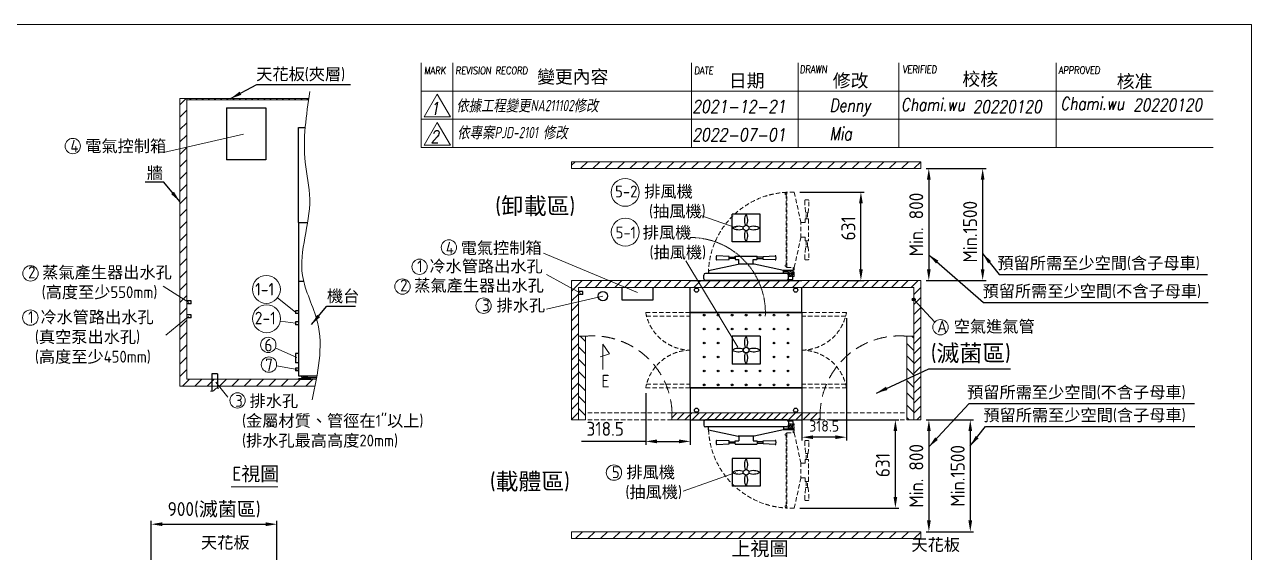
# Model space of a CAD drawing. Header units: millimetres. Extents: x -179594 to 13185, y 0 to 9270.
# Drawn here: x 4402 to 13185, y 5489 to 9270 of the extents above; entities that cross this region are included whole.
import ezdxf

# ---------------------------------------------------------------- set-up
doc = ezdxf.new("R2010")
doc.units = ezdxf.units.MM
doc.header["$MEASUREMENT"] = 0
doc.linetypes.add('CENTER2', pattern=[28.575, 19.05, -3.175, 3.175, -3.175])
doc.linetypes.add('HIDDEN', pattern=[9.525, 6.35, -3.175])
doc.layers.get('0').update_dxf_attribs({"lineweight": 25})
for name, color, linetype, lineweight in [('D', 3, 'Continuous', 13), ('F', 7, 'Continuous', 15), ('H', 2, 'HIDDEN', 15), ('S', 4, 'Continuous', 15), ('T', 4, 'Continuous', 15)]:
    doc.layers.add(name, color=color, linetype=linetype, lineweight=lineweight)
doc.styles.get("Standard").update_dxf_attribs({"font": 'KAIU.TTF'})
doc.styles.add('STU25', font='isocp2.shx')
doc.styles.add('Text', font='romans.shx', dxfattribs={"width": 0.8, "oblique": 10})
doc.dimstyles.new('STU25', dxfattribs={"dimscale": 40, "dimtxt": 2.5, "dimasz": 2, "dimexe": 0.6, "dimexo": 1, "dimgap": 1, "dimtad": 1, "dimdsep": 46, "dimtxsty": 'STU25', "dimcen": 2, "dimazin": 2, "dimtfac": 1, "dimtmove": 0, "dimatfit": 3, "dimfxl": 0, "dimtolj": 1, "dimtzin": 0, "dimarcsym": 0})
doc.dimstyles.new('STU25$7', dxfattribs={"dimscale": 40, "dimtxt": 2.5, "dimasz": 2, "dimexe": 1.25, "dimexo": 0.625, "dimgap": 1, "dimtad": 0, "dimdec": 4, "dimdsep": 46, "dimtxsty": 'STU25', "dimcen": 2.5, "dimazin": 2, "dimtfac": 1, "dimtdec": 4, "dimtmove": 0, "dimatfit": 3, "dimfxl": 0, "dimtolj": 1, "dimtzin": 0, "dimarcsym": 0})

# ---------------------------------------------------------------- blocks, each defined once
blk = doc.blocks.new('*D15')
at = {"layer": 'D', "color": 0, "lineweight": -2}
for p, q in [((10857.5, 6437.7), (11196.1, 6437.7)), ((11172.1, 6357.7), (11172.1, 5717.7)), ((10857.5, 5637.7), (11196.1, 5637.7))]:
    blk.add_line(p, q, dxfattribs=at)
at = {"layer": 'D', "color": 0}
for points in [[(11185.4, 6357.7), (11158.8, 6357.7), (11172.1, 6437.7)], [(11158.8, 5717.7), (11185.4, 5717.7), (11172.1, 5637.7)]]:
    blk.add_solid(points, dxfattribs=at)
at = {"layer": 'Defpoints', "color": 0}
for p in [(10817.5, 6437.7), (10817.5, 5637.7), (11172.1, 5637.7)]:
    blk.add_point(p, dxfattribs=at)
at = {"layer": 'D', "color": 0, "insert": (11082.1, 6037.7), "char_height": 100, "attachment_point": 5, "rotation": 90, "style": 'STU25'}
blk.add_mtext('\\A1;{\\Fisocp2.shx;Min.1500}', dxfattribs=at)
blk = doc.blocks.new('*D21')
at = {"layer": 'D', "color": 0, "lineweight": -2}
for p, q in [((10163.3, 6437.7), (10660.2, 6437.7)), ((10636.2, 5887), (10636.2, 6357.7)), ((9952.7, 5807), (10660.2, 5807))]:
    blk.add_line(p, q, dxfattribs=at)
at = {"layer": 'D', "color": 0}
for points in [[(10649.5, 6357.7), (10622.8, 6357.7), (10636.2, 6437.7)], [(10622.8, 5887), (10649.5, 5887), (10636.2, 5807)]]:
    blk.add_solid(points, dxfattribs=at)
at = {"layer": 'Defpoints', "color": 0}
for p in [(10123.3, 6437.7), (10636.2, 6437.7), (9912.7, 5807)]:
    blk.add_point(p, dxfattribs=at)
at = {"layer": 'D', "color": 0, "insert": (10546.2, 6114.3), "char_height": 100, "attachment_point": 5, "rotation": 90, "style": 'STU25'}
blk.add_mtext('\\A1;631', dxfattribs=at)
blk = doc.blocks.new('*D22')
at = {"layer": 'D', "color": 0, "lineweight": -2}
for p, q in [((10857.5, 6437.7), (10900, 6437.7)), ((10876, 6357.7), (10876, 5717.7)), ((10857.5, 5637.7), (10900, 5637.7))]:
    blk.add_line(p, q, dxfattribs=at)
at = {"layer": 'D', "color": 0}
for points in [[(10889.3, 6357.7), (10862.7, 6357.7), (10876, 6437.7)], [(10862.7, 5717.7), (10889.3, 5717.7), (10876, 5637.7)]]:
    blk.add_solid(points, dxfattribs=at)
at = {"layer": 'Defpoints', "color": 0}
for p in [(10817.5, 6437.7), (10817.5, 5637.7), (10876, 5637.7)]:
    blk.add_point(p, dxfattribs=at)
at = {"layer": 'D', "color": 0, "insert": (10786, 6037.7), "char_height": 100, "attachment_point": 5, "rotation": 90, "style": 'STU25'}
blk.add_mtext('\\A1;{\\Fisocp2.shx;Min. 800}', dxfattribs=at)
blk = doc.blocks.new('*D24')
at = {"layer": 'D', "color": 0, "lineweight": -2}
for p, q in [((10857.5, 8237.7), (11284.8, 8237.7)), ((11260.8, 8157.7), (11260.8, 7517.7)), ((10857.5, 7437.7), (11284.8, 7437.7))]:
    blk.add_line(p, q, dxfattribs=at)
at = {"layer": 'D', "color": 0}
for points in [[(11274.1, 8157.7), (11247.4, 8157.7), (11260.8, 8237.7)], [(11247.4, 7517.7), (11274.1, 7517.7), (11260.8, 7437.7)]]:
    blk.add_solid(points, dxfattribs=at)
at = {"layer": 'Defpoints', "color": 0}
for p in [(10817.5, 8237.7), (10817.5, 7437.7), (11260.8, 7437.7)]:
    blk.add_point(p, dxfattribs=at)
at = {"layer": 'D', "color": 0, "insert": (11170.8, 7786.1), "char_height": 100, "attachment_point": 5, "rotation": 90, "style": 'STU25'}
blk.add_mtext('\\A1;{\\Fisocp2.shx;Min.1500}', dxfattribs=at)
blk = doc.blocks.new('*D25')
at = {"layer": 'D', "color": 0, "lineweight": -2}
for p, q in [((10857.5, 8237.7), (10899.4, 8237.7)), ((10875.4, 8157.7), (10875.4, 7517.7)), ((10857.5, 7437.7), (10899.4, 7437.7))]:
    blk.add_line(p, q, dxfattribs=at)
at = {"layer": 'D', "color": 0}
for points in [[(10888.7, 8157.7), (10862, 8157.7), (10875.4, 8237.7)], [(10862, 7517.7), (10888.7, 7517.7), (10875.4, 7437.7)]]:
    blk.add_solid(points, dxfattribs=at)
at = {"layer": 'Defpoints', "color": 0}
for p in [(10817.5, 8237.7), (10817.5, 7437.7), (10875.4, 7437.7)]:
    blk.add_point(p, dxfattribs=at)
at = {"layer": 'D', "color": 0, "insert": (10785.4, 7837.7), "char_height": 100, "attachment_point": 5, "rotation": 90, "style": 'STU25'}
blk.add_mtext('\\A1;{\\Fisocp2.shx;Min. 800}', dxfattribs=at)
blk = doc.blocks.new('*D26')
at = {"layer": 'D', "color": 0, "lineweight": -2}
for p, q in [((9952.7, 8068.3), (10413.4, 8068.3)), ((10389.4, 7517.7), (10389.4, 7988.3)), ((10293.1, 7437.7), (10413.4, 7437.7))]:
    blk.add_line(p, q, dxfattribs=at)
at = {"layer": 'D', "color": 0}
for points in [[(10402.8, 7988.3), (10376.1, 7988.3), (10389.4, 8068.3)], [(10376.1, 7517.7), (10402.8, 7517.7), (10389.4, 7437.7)]]:
    blk.add_solid(points, dxfattribs=at)
at = {"layer": 'Defpoints', "color": 0}
for p in [(9912.7, 8068.3), (10389.4, 8068.3), (10253.1, 7437.7)]:
    blk.add_point(p, dxfattribs=at)
at = {"layer": 'D', "color": 0, "insert": (10299.4, 7810), "char_height": 100, "attachment_point": 5, "rotation": 90, "style": 'STU25'}
blk.add_mtext('\\A1;631', dxfattribs=at)
blk = doc.blocks.new('*D28')
at = {"layer": 'D', "color": 0, "lineweight": -2}
for p, q in [((5309.4, 5394.6), (5309.4, 5715.1)), ((6209.4, 5394.6), (6209.4, 5715.1)), ((5389.4, 5691.1), (6129.4, 5691.1))]:
    blk.add_line(p, q, dxfattribs=at)
at = {"layer": 'D', "color": 0}
for points in [[(5389.4, 5704.5), (5389.4, 5677.8), (5309.4, 5691.1)], [(6129.4, 5677.8), (6129.4, 5704.5), (6209.4, 5691.1)]]:
    blk.add_solid(points, dxfattribs=at)
at = {"layer": 'Defpoints', "color": 0}
for p in [(6209.4, 5691.1), (5309.4, 5354.6), (6209.4, 5354.6)]:
    blk.add_point(p, dxfattribs=at)
at = {"layer": 'D', "color": 0, "insert": (5759.4, 5794.1), "char_height": 100, "attachment_point": 5, "style": 'STU25'}
blk.add_mtext('\\A1;900({\\f標楷體|b0|i0|c136|p65;滅菌區})', dxfattribs=at)
blk = doc.blocks.new('*D12')
at = {"layer": 'Defpoints', "color": 0}
for p in [(8849.1, 6668.7), (9167.5, 6667.7), (9167.5, 6284.3)]:
    blk.add_point(p, dxfattribs=at)
at = {"layer": 'H', "color": 0, "linetype": 'ByBlock', "lineweight": -2}
for p, q in [((8849.1, 6628.7), (8849.1, 6260.3)), ((9167.5, 6627.7), (9167.5, 6260.3)), ((8849.1, 6284.3), (8389, 6284.3)), ((8929.1, 6284.3), (9087.5, 6284.3))]:
    blk.add_line(p, q, dxfattribs=at)
at = {"layer": 'H', "color": 0}
for points in [[(8929.1, 6297.6), (8929.1, 6271), (8849.1, 6284.3)], [(9087.5, 6271), (9087.5, 6297.6), (9167.5, 6284.3)]]:
    blk.add_solid(points, dxfattribs=at)
at = {"layer": 'H', "color": 0, "insert": (8559, 6374.3), "char_height": 100, "attachment_point": 5, "style": 'STU25'}
blk.add_mtext('\\A1;318.5', dxfattribs=at)
blk = doc.blocks.new('*D13')
at = {"layer": 'Defpoints', "color": 0}
for p in [(9967.5, 7206.7), (10286, 7207.7), (9967.5, 6314.3)]:
    blk.add_point(p, dxfattribs=at)
at = {"layer": 'H', "color": 0, "linetype": 'ByBlock', "lineweight": -2}
for p, q in [((9967.5, 7166.7), (9967.5, 6290.3)), ((10286, 7167.7), (10286, 6290.3)), ((10206, 6314.3), (10047.5, 6314.3))]:
    blk.add_line(p, q, dxfattribs=at)
at = {"layer": 'H', "color": 0}
for points in [[(10047.5, 6327.6), (10047.5, 6301), (9967.5, 6314.3)], [(10206, 6301), (10206, 6327.6), (10286, 6314.3)]]:
    blk.add_solid(points, dxfattribs=at)
at = {"layer": 'H', "color": 0, "insert": (10126.2, 6394.3), "char_height": 80, "attachment_point": 5, "style": 'STU25'}
blk.add_mtext('\\A1;318.5', dxfattribs=at)

msp = doc.modelspace()

# ---------------------------------------------------------------- hatches: boundary and pattern name
msp.add_hatch(color=256).paths.add_polyline_path([(10756.767, 7300.934, 1), (10778.289, 7300.934, 1)])
at = {"layer": 'H', "ltscale": 5}
h = msp.add_hatch(dxfattribs=at)
h.set_pattern_fill('ANSI31', color=256, scale=500, style=0)
h.set_pattern_definition([(45, (223570.356, 22839.04), (-44.194174, 44.194174), [])])
h.paths.add_polyline_path([(5563.212, 6729.875), (5563.212, 8729.875), (5563.212, 8739.875), (5513.212, 8739.875), (5513.212, 6679.875), (6481.489, 6679.875), (6491.441, 6729.875)])
at = {"layer": 'H'}
h = msp.add_hatch(dxfattribs=at)
h.set_pattern_fill('ANSI31', color=256, scale=250, angle=90, style=0)
h.set_pattern_definition([(135, (228825.013, 19109.342), (-22.097087, -22.097087), [])])
edge = h.paths.add_edge_path()
edge.add_spline(control_points=[(6435.603, 8729.875), (6436.113, 8733.209), (6436.626, 8736.542), (6437.142, 8739.875)], knot_values=[84.74449418, 84.74449418, 84.74449418, 84.74449418, 94.74380875, 94.74380875, 94.74380875, 94.74380875], degree=3, periodic=0)
edge.add_line((6437.142, 8739.875), (5563.212, 8739.875))
edge.add_line((5563.212, 8739.875), (5563.212, 8729.875))
edge.add_line((5563.212, 8729.875), (6435.603, 8729.875))
at = {"layer": 'H', "ltscale": 5}
h = msp.add_hatch(dxfattribs=at)
h.set_pattern_fill('ANSI31', color=256, scale=500, style=0)
h.set_pattern_definition([(45, (23.7, -296.87), (-44.19417, 44.19417), [])])
h.paths.add_polyline_path([(8317.528, 8287.652), (8317.528, 8237.652), (10817.528, 8237.652), (10817.528, 8287.652)])
h = msp.add_hatch(dxfattribs=at)
h.set_pattern_fill('ANSI31', color=256, scale=400, style=0)
h.set_pattern_definition([(45, (23.7, -296.867), (-35.35534, 35.35534), [])])
h.paths.add_polyline_path([(8317.528, 7437.652), (8317.528, 6437.652), (8367.528, 6437.652), (8367.528, 6487.652), (8367.528, 7037.652), (8367.528, 7387.652), (10767.528, 7387.652), (10767.528, 7311.695, -0.41421356), (10778.289, 7300.934, -0.41421356), (10767.528, 7290.174), (10767.528, 6487.652), (10767.528, 6437.652), (10817.528, 6437.652), (10817.528, 7437.652)])
h = msp.add_hatch(dxfattribs=at)
h.set_pattern_fill('ANSI31', color=256, scale=500, angle=90, style=0)
h.set_pattern_definition([(135, (223641.53, 22557.61), (-44.194174, -44.194174), [])])
h.paths.add_polyline_path([(8367.528, 6437.652), (8417.528, 6437.652), (8417.528, 7037.652), (8367.528, 7037.652), (8367.528, 6487.652)])
h = msp.add_hatch(dxfattribs=at)
h.set_pattern_fill('ANSI31', color=256, scale=500, angle=90, style=0)
h.set_pattern_definition([(135, (223541.53, 22557.61), (-44.194174, -44.194174), [])])
h.paths.add_polyline_path([(10767.528, 6437.652), (10717.528, 6437.652), (10717.528, 7038.736), (10767.528, 7038.736)])
h = msp.add_hatch(dxfattribs=at)
h.set_pattern_fill('ANSI31', color=256, scale=300, style=0)
h.set_pattern_definition([(45, (-3.828, -95.694), (-26.5165, 26.5165), [])])
h.paths.add_polyline_path([(9036.744, 6437.652), (9036.744, 6487.652), (10098.312, 6487.652), (10098.312, 6437.652)])
h = msp.add_hatch(dxfattribs=at)
h.set_pattern_fill('ANSI31', color=256, scale=20, style=0)
h.set_pattern_definition([(45, (226567.1, 22651.023), (-44.90128, 44.90128), [])])
h.paths.add_polyline_path([(8317.528, 5587.652), (8317.528, 5637.652), (10817.528, 5637.652), (10817.528, 5587.652)])

# ---------------------------------------------------------------- linework, layer by layer
for p, q in [((5848.576, 8673.588), (5848.576, 8299.718)), ((6363.212, 7852.875), (6363.212, 8532.875)), ((6363.212, 8532.875), (6411.131, 8532.875)), ((6363.212, 7852.875), (6363.212, 7432.875)), ((6363.212, 7852.875), (6428.929, 7852.875)), ((9298.828, 7508.852), (9510.028, 7554.652)), ((9625.028, 7554.652), (9510.028, 7554.652)), ((9516.028, 7554.652), (9516.028, 7587.152)), ((9535.778, 7610.152), (9599.278, 7610.152)), ((9619.028, 7554.652), (9619.028, 7587.152)), ((9836.228, 7508.852), (9625.028, 7554.652)), ((9265.028, 7449.652), (9265.028, 7475.652)), ((9858.028, 7487.652), (9277.028, 7487.652)), ((9298.828, 7508.852), (9298.828, 7487.652)), ((9836.228, 7487.652), (9836.228, 7508.852)), ((9870.028, 7449.652), (9870.028, 7475.652)), ((9887.485, 7497.652), (9883.985, 7497.652)), ((9886.985, 7497.652), (9883.985, 7497.652)), ((9902.985, 7448.652), (9902.985, 7481.652)), ((6363.212, 7432.875), (6363.212, 6752.875)), ((6363.212, 7432.875), (6400.165, 7432.875)), ((6363.212, 7432.875), (6400.165, 7432.875)), ((9167.528, 7437.652), (9967.528, 7437.652)), ((9167.528, 6668.652), (9167.528, 7387.652)), ((9858.028, 7437.652), (9277.028, 7437.652)), ((9867.775, 7442.652), (9896.985, 7442.652)), ((9867.775, 7442.652), (9896.985, 7442.652)), ((9967.528, 7207.652), (9967.528, 7387.652)), ((6343.212, 7219.875), (6343.212, 7199.875)), ((6363.212, 7219.875), (6343.212, 7219.875)), ((9967.528, 7207.652), (9167.528, 7207.652)), ((9167.528, 7206.652), (9967.528, 7206.652)), ((9967.528, 7206.652), (9967.528, 6668.652)), ((6363.212, 7199.875), (6343.212, 7199.875)), ((6363.212, 7139.875), (6343.212, 7139.875)), ((6343.212, 7139.875), (6343.212, 7119.875)), ((6363.212, 7119.875), (6343.212, 7119.875)), ((6343.212, 6913.375), (6343.212, 6846.375)), ((6363.212, 6913.375), (6343.212, 6913.375)), ((6363.212, 6846.375), (6343.212, 6846.375)), ((6363.212, 6809.875), (6343.212, 6809.875)), ((6343.212, 6809.875), (6343.212, 6789.875)), ((6363.212, 6789.875), (6343.212, 6789.875)), ((6363.212, 6752.875), (6495.693, 6752.875)), ((6388.212, 6742.875), (6388.212, 6752.875)), ((6388.212, 6742.875), (6493.873, 6742.875)), ((6428.212, 6742.875), (6428.212, 6752.875)), ((9967.528, 6668.652), (9167.528, 6668.652)), ((9167.528, 6667.652), (9967.528, 6667.652)), ((9167.528, 6667.652), (9167.528, 6487.652)), ((9967.528, 6667.652), (9967.528, 6487.652)), ((9167.528, 6437.652), (9967.528, 6437.652)), ((9265.028, 6425.652), (9265.028, 6399.652)), ((9858.028, 6437.652), (9277.028, 6437.652)), ((9867.775, 6432.652), (9896.985, 6432.652)), ((9867.775, 6432.652), (9896.985, 6432.652)), ((9870.028, 6425.652), (9870.028, 6399.652)), ((9902.985, 6426.652), (9902.985, 6393.652)), ((9858.028, 6387.652), (9277.028, 6387.652)), ((9298.828, 6366.452), (9298.828, 6387.652)), ((9298.828, 6366.452), (9510.028, 6320.652)), ((9836.228, 6366.452), (9625.028, 6320.652)), ((9836.228, 6387.652), (9836.228, 6366.452)), ((9886.985, 6377.652), (9883.985, 6377.652)), ((9887.485, 6377.652), (9883.985, 6377.652)), ((9625.028, 6320.652), (9510.028, 6320.652)), ((9516.028, 6320.652), (9516.028, 6288.152)), ((9535.778, 6265.152), (9599.278, 6265.152)), ((9619.028, 6320.652), (9619.028, 6288.152))]:
    msp.add_line(p, q)
at = {"linetype": 'Continuous'}
for p, q in [((9467.528, 7712.652), (9467.528, 7912.652)), ((9667.528, 7912.652), (9467.528, 7912.652)), ((9667.528, 7712.652), (9667.528, 7912.652)), ((9667.528, 7712.652), (9467.528, 7712.652)), ((9445.541, 7609.152), (9358.541, 7613.652)), ((9358.541, 7583.652), (9445.541, 7588.152)), ((9445.541, 7588.152), (9445.541, 7609.152)), ((9445.541, 7603.402), (9488.778, 7603.402)), ((9488.778, 7593.902), (9445.541, 7593.902)), ((9488.778, 7608.652), (9490.278, 7610.152)), ((9488.778, 7608.652), (9488.778, 7588.652)), ((9488.778, 7588.652), (9490.278, 7587.152)), ((9490.278, 7610.152), (9644.778, 7610.152)), ((9490.278, 7587.152), (9516.028, 7587.152)), ((9619.028, 7587.152), (9644.778, 7587.152)), ((9646.278, 7608.652), (9644.778, 7610.152)), ((9646.278, 7588.652), (9644.778, 7587.152)), ((9646.278, 7588.652), (9646.278, 7608.652)), ((9689.515, 7603.402), (9646.278, 7603.402)), ((9646.278, 7593.902), (9689.515, 7593.902)), ((9689.515, 7609.152), (9776.515, 7613.652)), ((9689.515, 7588.152), (9689.515, 7609.152)), ((9776.515, 7583.652), (9689.515, 7588.152)), ((9902.985, 7507.652), (9836.228, 7507.652)), ((9836.228, 7501.652), (9867.985, 7501.652)), ((9867.985, 7477.652), (9867.985, 7507.652)), ((9892.985, 7467.652), (9877.985, 7467.652)), ((9902.985, 7507.652), (9902.985, 7477.652)), ((5595.587, 7289.875), (5563.212, 7289.875)), ((5595.587, 7269.875), (5595.587, 7289.875)), ((8399.903, 7357.367), (8367.528, 7357.367)), ((8399.903, 7337.367), (8367.528, 7337.367)), ((8399.903, 7337.367), (8399.903, 7357.367)), ((5595.587, 7269.875), (5563.212, 7269.875)), ((5595.587, 7189.875), (5563.212, 7189.875)), ((5595.587, 7169.875), (5563.212, 7169.875)), ((5595.587, 7169.875), (5595.587, 7189.875)), ((9667.549, 7038.035), (9467.549, 7038.035)), ((9467.549, 7038.035), (9467.549, 6838.035)), ((9667.549, 7038.035), (9667.549, 6838.035)), ((5783.212, 6766.993), (5743.212, 6766.993)), ((5743.212, 6766.993), (5743.212, 6643.736)), ((5783.212, 6766.993), (5783.212, 6665.569)), ((9667.549, 6838.035), (9467.549, 6838.035)), ((6452.712, 6732.875), (6363.712, 6732.875)), ((6363.712, 6732.875), (6363.712, 6729.875)), ((6363.712, 6729.875), (6452.712, 6729.875)), ((6421.491, 6742.875), (6394.933, 6742.875)), ((6394.933, 6742.875), (6394.933, 6732.875)), ((6401.573, 6742.875), (6401.573, 6732.875)), ((6414.852, 6742.875), (6414.852, 6732.875)), ((6421.491, 6732.875), (6421.491, 6742.875)), ((6452.712, 6729.875), (6452.712, 6732.875)), ((9836.228, 6373.652), (9867.985, 6373.652)), ((9902.985, 6367.652), (9836.228, 6367.652)), ((9867.985, 6397.652), (9867.985, 6367.652)), ((9892.985, 6407.652), (9877.985, 6407.652)), ((9902.985, 6367.652), (9902.985, 6397.652)), ((9445.541, 6287.152), (9358.541, 6291.652)), ((9358.541, 6261.652), (9445.541, 6266.152)), ((9445.541, 6266.152), (9445.541, 6287.152)), ((9445.541, 6281.402), (9488.778, 6281.402)), ((9488.778, 6271.902), (9445.541, 6271.902)), ((9488.778, 6286.652), (9490.278, 6288.152)), ((9488.778, 6266.652), (9488.778, 6286.652)), ((9488.778, 6266.652), (9490.278, 6265.152)), ((9490.278, 6288.152), (9516.028, 6288.152)), ((9490.278, 6265.152), (9644.778, 6265.152)), ((9619.028, 6288.152), (9644.778, 6288.152)), ((9646.278, 6286.652), (9644.778, 6288.152)), ((9646.278, 6266.652), (9644.778, 6265.152)), ((9646.278, 6286.652), (9646.278, 6266.652)), ((9689.515, 6281.402), (9646.278, 6281.402)), ((9646.278, 6271.902), (9689.515, 6271.902)), ((9689.515, 6287.152), (9776.515, 6291.652)), ((9689.515, 6266.152), (9689.515, 6287.152)), ((9776.515, 6261.652), (9689.515, 6266.152)), ((9667.528, 6162.652), (9467.528, 6162.652)), ((9467.528, 6162.652), (9467.528, 5962.652)), ((9667.528, 6162.652), (9667.528, 5962.652)), ((9667.528, 5962.652), (9467.528, 5962.652))]:
    msp.add_line(p, q, dxfattribs=at)
at = {"linetype": 'CENTER2'}
for p, q in [((6394.933, 6736.156), (6391.652, 6732.875)), ((6421.491, 6736.156), (6424.772, 6732.875))]:
    msp.add_line(p, q, dxfattribs=at)
at = {"linetype": 'Continuous'}
for points in [[(5848.576, 8673.588), (6128.783, 8673.588), (6128.783, 8299.718), (5848.576, 8299.718)], [(8677.971, 7387.652), (8677.971, 7298.054), (8902.679, 7298.054), (8902.679, 7387.652)]]:
    msp.add_lwpolyline(points, dxfattribs=at)
for centre, radius in [((9567.528, 7812.652), 20), ((9567.528, 7812.652), 20), ((9567.528, 7812.652), 20), ((9567.528, 7812.652), 20), ((9885.485, 7481.652), 6.45), ((9885.485, 7481.652), 6.4), ((9212.528, 7367.652), 15), ((9922.528, 7367.652), 15), ((8542.528, 7324.83), 33.5), ((10767.528, 7300.934), 10.761), ((9267.528, 7188.775), 6), ((9367.528, 7188.775), 6), ((9467.528, 7188.775), 6), ((9567.528, 7188.775), 6), ((9667.528, 7188.775), 6), ((9767.528, 7188.775), 6), ((9867.528, 7188.775), 6), ((9267.528, 7088.775), 6), ((9367.528, 7088.775), 6), ((9467.528, 7088.775), 6), ((9567.528, 7088.775), 6), ((9667.528, 7088.775), 6), ((9767.528, 7088.775), 6), ((9867.528, 7088.775), 6), ((9267.528, 6988.775), 6), ((9367.528, 6988.775), 6), ((9567.549, 6938.035), 20), ((9767.528, 6988.775), 6), ((9867.528, 6988.775), 6), ((9267.528, 6888.775), 6), ((9367.528, 6888.775), 6), ((9767.528, 6888.775), 6), ((9867.528, 6888.775), 6), ((9267.528, 6788.775), 6), ((9367.528, 6788.775), 6), ((9467.528, 6788.775), 6), ((9567.528, 6788.775), 6), ((9667.528, 6788.775), 6), ((9767.528, 6788.775), 6), ((9867.528, 6788.775), 6), ((9267.528, 6688.775), 6), ((9367.528, 6688.775), 6), ((9467.528, 6688.775), 6), ((9567.528, 6688.775), 6), ((9667.528, 6688.775), 6), ((9767.528, 6688.775), 6), ((9867.528, 6688.775), 6), ((9212.528, 6507.652), 15), ((9922.528, 6507.652), 15), ((9885.485, 6393.652), 6.45), ((9885.485, 6393.652), 6.4), ((9567.528, 6062.652), 20), ((9567.528, 6062.652), 20), ((9567.528, 6062.652), 20), ((9567.528, 6062.652), 20)]:
    msp.add_circle(centre, radius)
for centre, radius, start, end in [((9648.552, 7866.776), 93.11, 150.4818019, 201.9770324), ((9486.504, 7866.776), 93.11, 338.0229676, 29.5181981), ((9513.403, 7731.627), 93.11, 68.0229676, 119.5181981), ((9621.653, 7731.627), 93.11, 60.4818019, 111.9770324), ((9513.403, 7893.676), 93.11, 240.4818019, 291.9770324), ((9648.552, 7758.527), 93.11, 158.0229676, 209.5181981), ((9486.504, 7758.527), 93.11, 330.4818019, 21.9770324), ((9621.653, 7893.676), 93.11, 248.0229676, 299.5181981), ((9277.028, 7475.652), 12, 90, 180), ((9858.028, 7475.652), 12, 0, 90), ((9883.985, 7481.652), 16, 90, 167.8468025), ((9886.985, 7481.652), 16, 0, 90), ((9277.028, 7449.652), 12, 180, 270), ((9858.028, 7449.652), 12, 270, 0), ((9896.985, 7448.652), 6, 270, 0), ((9648.574, 6992.16), 93.11, 150.4818019, 201.9770324), ((9486.525, 6992.16), 93.11, 338.0229676, 29.5181981), ((9513.425, 6857.011), 93.11, 68.0229676, 119.5181981), ((9621.674, 6857.011), 93.11, 60.4818019, 111.9770324), ((9513.425, 7019.06), 93.11, 240.4818019, 291.9770324), ((9648.574, 6883.911), 93.11, 158.0229676, 209.5181981), ((9486.525, 6883.911), 93.11, 330.4818019, 21.9770324), ((9621.674, 7019.06), 93.11, 248.0229676, 299.5181981), ((9277.028, 6425.652), 12, 90, 180), ((9858.028, 6425.652), 12, 0, 90), ((9896.985, 6426.652), 6, 0, 90), ((9277.028, 6399.652), 12, 180, 270), ((9858.028, 6399.652), 12, 270, 0), ((9883.985, 6393.652), 16, 192.1531975, 270), ((9886.985, 6393.652), 16, 270, 0), ((9648.552, 6116.776), 93.11, 150.4818019, 201.9770324), ((9486.504, 6116.776), 93.11, 338.0229676, 29.5181981), ((9513.403, 5981.627), 93.11, 68.0229676, 119.5181981), ((9513.403, 6143.676), 93.11, 240.4818019, 291.9770324), ((9621.653, 5981.627), 93.11, 60.4818019, 111.9770324), ((9621.653, 6143.676), 93.11, 248.0229676, 299.5181981), ((9648.552, 6008.527), 93.11, 158.0229676, 209.5181981), ((9486.504, 6008.527), 93.11, 330.4818019, 21.9770324)]:
    msp.add_arc(centre, radius, start, end)
for centre, radius, start, end in [((9408.313, 7598.652), 55.773, 168.6471146, 191.3528854), ((9358.541, 7608.645), 5.007, 90, 168.6471146), ((9358.541, 7588.658), 5.007, 191.3528854, 275.9218723), ((9776.515, 7588.658), 5.007, 264.0781277, 348.6471146), ((9776.515, 7608.645), 5.007, 11.3528854, 90), ((9726.743, 7598.652), 55.773, 348.6471146, 11.3528854), ((9877.985, 7477.652), 10, 180, 270), ((9892.985, 7477.652), 10, 270, 0), ((9877.985, 6397.652), 10, 90, 180), ((9892.985, 6397.652), 10, 0, 90), ((9408.313, 6276.652), 55.773, 168.6471146, 191.3528854), ((9358.541, 6286.645), 5.007, 90, 168.6471146), ((9358.541, 6266.658), 5.007, 191.3528854, 275.9218723), ((9776.515, 6266.658), 5.007, 264.0781277, 348.6471146), ((9776.515, 6286.645), 5.007, 11.3528854, 90), ((9726.743, 6276.652), 55.773, 348.6471146, 11.3528854)]:
    msp.add_arc(centre, radius, start, end, dxfattribs=at)
at = {"layer": 'D'}
for p, q in [((5969.333, 8485.608), (5397.147, 8354.444)), ((9243.816, 7901.168), (9495.342, 7813.318)), ((8116.876, 7631.918), (8789.411, 7349.897)), ((9508.335, 6958.7), (9135.997, 7577.67)), ((8382.228, 7346.97), (8139.698, 7480.214)), ((5394.478, 7396.815), (5577.751, 7279.875)), ((6212.597, 7311.467), (6343.212, 7209.875)), ((10767.528, 7300.934), (10918.598, 7139.262)), ((5575.018, 7179.875), (5414.296, 7044.656)), ((6233.641, 7146.134), (6343.212, 7129.875)), ((6197.65, 6953.233), (6351.203, 6885.273)), ((8541.394, 6979.689), (8588.822, 6912.169)), ((8541.394, 6799.689), (8541.394, 6979.689)), ((8524.098, 6889.689), (8588.822, 6912.169)), ((6206.409, 6825.026), (6353.603, 6799.743)), ((5772.587, 6707.402), (5857.866, 6601.1)), ((9494.138, 6061.129), (9117.737, 5928.59))]:
    msp.add_line(p, q, dxfattribs=at)
at = {"layer": 'D', "linetype": 'Continuous'}
msp.add_line((8542.528, 7324.83), (8139.698, 7230.42), dxfattribs=at)
at = {"layer": 'D', "color": 2, "linetype": 'HIDDEN', "ltscale": 5}
for p, q in [((8849.07, 7206.652), (9167.57, 7206.652)), ((10286.028, 7206.652), (9967.528, 7206.652)), ((8854.715, 7181.652), (9167.57, 7181.652)), ((10280.383, 7181.652), (9967.528, 7181.652)), ((8854.715, 6693.652), (9167.57, 6693.652)), ((10280.383, 6693.652), (9967.528, 6693.652)), ((8849.07, 6668.652), (9167.57, 6668.652)), ((10286.028, 6668.652), (9967.528, 6668.652))]:
    msp.add_line(p, q, dxfattribs=at)
at = {"layer": 'D', "color": 11}
msp.add_line((5880.757, 5959.963), (6215.848, 5959.963), dxfattribs=at)
at = {"layer": 'D'}
for centre, radius in [((4747.782, 8399.621), 55), ((8701.925, 8067.903), 100), ((8702.753, 7783.064), 100), ((7440.208, 7673.439), 55), ((7229.898, 7534.912), 55), ((4445.244, 7487.534), 55), ((6133.663, 7372.862), 100), ((7108.128, 7393.424), 55), ((7688.267, 7256.299), 55), ((4443.945, 7170.886), 55), ((6135.072, 7162.986), 100), ((10959.166, 7102.124), 55), ((6147.356, 6975.492), 55), ((6152.203, 6834.337), 55), ((5927.231, 6577.591), 55), ((8621.782, 6060.411), 55)]:
    msp.add_circle(centre, radius, dxfattribs=at)
at = {"layer": 'D', "color": 2, "linetype": 'HIDDEN', "ltscale": 5}
for centre, start, end in [((9172.495, 7266.538), 190.490171, 269.1420275), ((9962.603, 7266.538), 270.8579725, 349.509829), ((9172.495, 6608.766), 90.8579725, 169.509829), ((9962.603, 6608.766), 10.490171, 89.1420275)]:
    msp.add_arc(centre, 328.923, start, end, dxfattribs=at)
at = {"layer": 'D'}
msp.add_spline([(5732.549, 6644.876), (5750.877, 6644.876), (5777.283, 6664.745), (5792.505, 6664.745)], degree=3, dxfattribs=at)
at = {"layer": 'F'}
msp.add_line((7242.808, 8995.979), (7242.808, 8388.479), dxfattribs=at)
at = {"layer": 'F', "color": 7}
for p, q in [((7467.808, 8995.979), (7467.808, 8388.479)), ((9175.979, 8388.479), (9175.979, 8995.979)), ((9940.979, 8388.479), (9940.979, 8995.979)), ((10660.979, 8388.479), (10660.979, 8995.979)), ((11785.979, 8388.479), (11785.979, 8995.979)), ((12910.979, 8793.479), (7242.808, 8793.479)), ((7242.808, 8590.979), (12910.979, 8590.979)), ((7242.808, 8388.479), (12910.979, 8388.479))]:
    msp.add_line(p, q, dxfattribs=at)
at = {"layer": 'F', "color": 6}
msp.add_lwpolyline([(0, 9270), (0, 0), (13185, 0), (13185, 9270)], close=True, dxfattribs=at)
msp.add_lwpolyline([(0, 9270), (0, 0), (13185, 0), (13185, 9270)], close=True, dxfattribs=at)
at = {"layer": 'F', "color": 7}
for points in [[(7357.024, 8770.065), (7263.534, 8608.134), (7450.515, 8608.134)], [(7357.024, 8567.565), (7263.534, 8405.634), (7450.515, 8405.634)]]:
    msp.add_lwpolyline(points, close=True, dxfattribs=at)
at = {"layer": 'H', "ltscale": 5}
for p, q in [((9858.485, 8061.955), (9847.485, 8061.109)), ((9847.485, 8061.109), (9847.485, 8052.109)), ((9847.485, 8052.109), (9858.485, 8051.263)), ((9854.485, 8061.648), (9854.485, 8068.109)), ((9854.485, 8068.109), (9858.485, 8068.109)), ((9854.485, 7547.648), (9854.485, 8051.571)), ((9858.485, 7530.909), (9858.485, 8068.309)), ((9912.685, 8068.309), (9858.485, 8068.309)), ((9912.685, 8068.309), (9958.485, 7857.109)), ((9987.485, 8008.597), (9991.985, 7921.597)), ((10012.985, 7921.597), (10017.485, 8008.597)), ((9991.985, 7921.597), (10012.985, 7921.597)), ((9997.735, 7878.359), (9997.735, 7921.597)), ((10007.235, 7921.597), (10007.235, 7878.359)), ((9958.485, 7742.109), (9958.485, 7857.109)), ((9990.985, 7851.109), (9958.485, 7851.109)), ((9992.485, 7878.359), (9990.985, 7876.859)), ((9990.985, 7876.859), (9990.985, 7851.109)), ((10012.485, 7878.359), (9992.485, 7878.359)), ((10012.485, 7878.359), (10013.985, 7876.859)), ((10013.985, 7876.859), (10013.985, 7722.359)), ((9912.685, 7530.909), (9958.485, 7742.109)), ((9958.485, 7748.109), (9990.985, 7748.109)), ((9990.985, 7748.109), (9990.985, 7722.359)), ((9987.485, 7590.622), (9991.985, 7677.622)), ((9992.485, 7720.859), (9990.985, 7722.359)), ((9991.985, 7677.622), (10012.985, 7677.622)), ((9992.485, 7720.859), (10012.485, 7720.859)), ((9997.735, 7720.859), (9997.735, 7677.622)), ((10007.235, 7677.622), (10007.235, 7720.859)), ((10012.485, 7720.859), (10013.985, 7722.359)), ((10012.985, 7677.622), (10017.485, 7590.622)), ((9847.485, 7547.109), (9858.485, 7547.955)), ((9847.485, 7547.109), (9847.485, 7538.109)), ((9858.485, 7537.263), (9847.485, 7538.109)), ((9854.485, 7531.109), (9854.485, 7537.571)), ((9854.485, 7531.109), (9858.485, 7531.109)), ((9858.485, 7530.909), (9912.685, 7530.909)), ((9905.485, 7530.909), (9905.485, 7499.152)), ((9911.485, 7464.152), (9911.485, 7530.909)), ((9036.744, 6487.652), (8417.528, 6487.652)), ((9036.744, 6437.652), (8417.528, 6437.652)), ((10098.312, 6487.652), (10717.528, 6487.652)), ((10098.312, 6437.652), (10717.528, 6437.652)), ((9858.485, 6338.04), (9847.485, 6337.194)), ((9847.485, 6328.194), (9847.485, 6337.194)), ((9847.485, 6328.194), (9858.485, 6327.348)), ((9854.485, 6344.194), (9858.485, 6344.194)), ((9854.485, 6344.194), (9854.485, 6337.733)), ((9854.485, 6327.656), (9854.485, 5823.733)), ((9858.485, 6344.394), (9858.485, 5806.994)), ((9858.485, 6344.394), (9912.685, 6344.394)), ((9912.685, 6344.394), (9958.485, 6133.194)), ((9987.485, 6284.682), (9991.985, 6197.682)), ((10012.985, 6197.682), (10017.485, 6284.682)), ((9992.485, 6154.444), (9990.985, 6152.944)), ((9990.985, 6127.194), (9990.985, 6152.944)), ((9991.985, 6197.682), (10012.985, 6197.682)), ((9992.485, 6154.444), (10012.485, 6154.444)), ((9997.735, 6154.444), (9997.735, 6197.682)), ((10007.235, 6197.682), (10007.235, 6154.444)), ((10012.485, 6154.444), (10013.985, 6152.944)), ((10013.985, 5998.444), (10013.985, 6152.944)), ((9958.485, 6133.194), (9958.485, 6018.194)), ((9958.485, 6127.194), (9990.985, 6127.194)), ((9912.685, 5806.994), (9958.485, 6018.194)), ((9990.985, 6024.194), (9958.485, 6024.194)), ((9990.985, 5998.444), (9990.985, 6024.194)), ((9992.485, 5996.944), (9990.985, 5998.444)), ((10012.485, 5996.944), (9992.485, 5996.944)), ((9997.735, 5996.944), (9997.735, 5953.707)), ((10007.235, 5953.707), (10007.235, 5996.944)), ((10012.485, 5996.944), (10013.985, 5998.444)), ((9987.485, 5866.707), (9991.985, 5953.707)), ((9991.985, 5953.707), (10012.985, 5953.707)), ((10012.985, 5953.707), (10017.485, 5866.707)), ((9847.485, 5823.194), (9858.485, 5824.04)), ((9847.485, 5814.194), (9847.485, 5823.194)), ((9858.485, 5813.348), (9847.485, 5814.194)), ((9854.485, 5813.656), (9854.485, 5807.194)), ((9854.485, 5807.194), (9858.485, 5807.194)), ((9912.685, 5806.994), (9858.485, 5806.994))]:
    msp.add_line(p, q, dxfattribs=at)
at = {"layer": 'H', "ltscale": 2}
for p, q in [((9871.485, 7474.152), (9871.485, 7489.152)), ((9881.485, 7499.152), (9911.485, 7499.152)), ((9911.485, 7464.152), (9881.485, 7464.152)), ((9871.485, 6401.152), (9871.485, 6386.152)), ((9911.485, 6411.152), (9881.485, 6411.152)), ((9881.485, 6376.152), (9911.485, 6376.152)), ((9905.485, 6344.394), (9905.485, 6376.152)), ((9911.485, 6411.152), (9911.485, 6344.394))]:
    msp.add_line(p, q, dxfattribs=at)
at = {"layer": 'H'}
for p, q in [((8367.528, 6487.652), (8367.528, 6437.652)), ((10767.528, 6487.652), (10767.528, 6437.652))]:
    msp.add_line(p, q, dxfattribs=at)
at = {"layer": 'H', "ltscale": 2}
for centre in [(9885.485, 7481.652), (9885.485, 6393.652)]:
    msp.add_circle(centre, 6.4, dxfattribs=at)
at = {"layer": 'H', "ltscale": 5}
for centre, radius, start, end in [((9885.485, 7481.652), 587.288, 92.6545812, 177.3454188), ((9992.492, 8008.597), 5.007, 101.3528854, 185.9218723), ((10002.485, 7958.824), 55.773, 78.6471146, 101.3528854), ((10012.479, 8008.597), 5.007, 0, 78.6471146), ((9992.492, 7590.622), 5.007, 174.0781277, 258.6471146), ((10002.485, 7640.394), 55.773, 258.6471146, 281.3528854), ((10012.479, 7590.622), 5.007, 281.3528854, 360), ((9885.485, 6393.652), 587.288, 182.6545812, 267.3454188), ((9992.492, 6284.682), 5.007, 101.3528854, 185.9218723), ((10002.485, 6234.909), 55.773, 78.6471146, 101.3528854), ((10012.479, 6284.682), 5.007, 0, 78.6471146), ((9992.492, 5866.707), 5.007, 174.0781277, 258.6471146), ((10002.485, 5916.479), 55.773, 258.6471146, 281.3528854), ((10012.479, 5866.707), 5.007, 281.3528854, 360)]:
    msp.add_arc(centre, radius, start, end, dxfattribs=at)
at = {"layer": 'H'}
msp.add_arc((9167.528, 7206.652), 538, 357.3365976, 90, dxfattribs=at)
at = {"layer": 'H', "ltscale": 2}
for centre, start, end in [((9881.485, 7489.152), 90, 180), ((9881.485, 7474.152), 180, 270), ((9881.485, 6401.152), 90, 180), ((9881.485, 6386.152), 180, 270)]:
    msp.add_arc(centre, 10, start, end, dxfattribs=at)
at = {"layer": 'H', "ltscale": 15}
for centre, radius, start, end in [((8469.182, 6471.392), 568.611, 1.7478929, 95.2120552), ((10666.712, 6470.481), 569.443, 84.8802404, 178.2720171)]:
    msp.add_arc(centre, radius, start, end, dxfattribs=at)
at = {"layer": 'S', "linetype": 'Continuous'}
for p, q in [((5513.212, 6679.875), (5513.212, 8739.875)), ((6437.142, 8739.875), (5513.212, 8739.875)), ((5563.212, 6729.875), (5563.212, 8729.875)), ((6435.603, 8729.875), (5563.212, 8729.875)), ((8317.528, 8237.652), (8317.528, 8287.652)), ((10817.528, 8237.652), (10817.528, 8287.652)), ((8317.528, 7437.652), (8317.528, 6437.652)), ((8317.528, 7437.652), (10817.528, 7437.652)), ((8367.528, 7387.652), (8367.528, 7037.652)), ((8367.528, 7387.652), (10767.528, 7387.652)), ((10767.528, 7387.652), (10767.528, 6487.652)), ((10817.528, 7437.652), (10817.528, 6437.652)), ((5513.212, 6679.875), (6481.489, 6679.875)), ((5563.212, 6729.875), (6491.441, 6729.875)), ((8417.528, 6437.652), (8317.528, 6437.652)), ((9036.744, 6487.652), (10098.312, 6487.652)), ((9036.744, 6437.652), (10098.312, 6437.652)), ((10717.528, 6437.652), (10817.528, 6437.652))]:
    msp.add_line(p, q, dxfattribs=at)
at = {"layer": 'S'}
for p, q in [((5563.212, 8739.875), (5563.212, 8729.875)), ((8317.528, 8287.652), (10817.528, 8287.652)), ((8317.528, 8237.652), (10817.528, 8237.652)), ((8367.528, 7037.652), (8367.528, 6487.652)), ((8417.528, 7037.652), (8367.528, 7037.652)), ((8417.528, 6437.652), (8417.528, 7037.652)), ((10717.528, 6437.652), (10717.528, 7038.736)), ((10717.528, 7038.736), (10767.528, 7038.736)), ((9036.744, 6437.652), (9036.744, 6487.652)), ((10098.312, 6437.652), (10098.312, 6487.652)), ((8317.528, 5637.652), (10817.528, 5637.652)), ((8317.528, 5637.652), (8317.528, 5587.652)), ((10817.528, 5637.652), (10817.528, 5587.652)), ((8317.528, 5587.652), (10817.528, 5587.652))]:
    msp.add_line(p, q, dxfattribs=at)
msp.add_spline([(6444.765, 8789.176), (6411.794, 8284.338), (6444.156, 8019.041), (6392.377, 7472.268), (6499.171, 7139.028), (6460.29, 6581.691)], degree=3, dxfattribs=at)

# ---------------------------------------------------------------- texts
at = {"layer": 'D', "style": 'STU25'}
for s, p in [('1-1', (6053.118, 7328.79)), ('2-1', (6050.19, 7122.827)), ('6', (6119.135, 6928.566)), ('7', (6123.983, 6787.411))]:
    msp.add_text(s, height=90, dxfattribs=at).set_placement(p)
at = {"layer": 'D', "color": 11, "attachment_point": 1}
for s, insert, char_height in [('{\\C3;天花板\\Fisocp2.shx;(\\f標楷體|b0|i0|c136|p65;夾層\\Fisocp2.shx;)}', (6060.536, 8957.129), 85), ('{\\C3;牆}', (5277.887, 8250.064), 85), ('{\\Fisocp2.shx;\\C3;(\\f標楷體|b0|i0|c136|p65;卸載區\\Fisocp2.shx;)}', (7772.33, 8030.374), 120), ('{\\C3;預留所需至少空間\\Fisocp2.shx;(\\f標楷體|b0|i0|c136|p65;含子母車\\Fisocp2.shx;)}', (11366.6, 7604.407), 85), ('{\\C3;機台}', (6567.535, 7367.946), 85), ('{\\C3;預留所需至少空間\\Fisocp2.shx;(\\f標楷體|b0|i0|c136|p65;不含子母車\\Fisocp2.shx;)}', (11260.286, 7403.498), 85), ('{\\Fisocp2.shx;\\C3;A \\f標楷體|b0|i0|c136|p65;空氣進氣管}', (10936.338, 7150.327), 85), ('{\\Fisocp2.shx;\\C3;(\\f標楷體|b0|i0|c136|p65;滅菌區\\Fisocp2.shx;)}', (10890.167, 6976.83), 120), ('{\\C3;預留所需至少空間\\Fisocp2.shx;(\\f標楷體|b0|i0|c136|p65;不含子母車\\Fisocp2.shx;)}', (11149.581, 6679.124), 85), ('{\\C3;預留所需至少空間\\Fisocp2.shx;(\\f標楷體|b0|i0|c136|p65;含子母車\\Fisocp2.shx;)}', (11265.629, 6514.962), 85), ('{\\Fisocp2.shx;E}視圖', (5888.959, 6102.743), 100), ('{\\Fisocp2.shx;\\C3;(\\f標楷體|b0|i0|c136|p65;載體區\\Fisocp2.shx;)}', (7734.133, 6058.136), 120), ('{\\C3;天花板 }', (5665.54, 5602.583), 85), ('上視圖', (9462.27, 5565.909), 100), ('{\\C3;天花板 }', (10750.764, 5586.008), 85)]:
    msp.add_mtext(s, dxfattribs=dict(at, insert=insert, char_height=char_height))
at = {"layer": 'D', "color": 11, "char_height": 85, "attachment_point": 1, "style": 'STU25'}
for s, insert in [('{\\C3;4 \\f標楷體|b0|i0|c136|p65;電氣控制箱}', (4730.884, 8442.264)), ('{\\C3;5-2 \\f標楷體|b0|i0|c136|p65;排風機\\P\\Fisocp2.shx;     (\\f標楷體|b0|i0|c136|p65;抽風機\\Fisocp2.shx;)}', (8630.022, 8117.045)), ('{\\C3;5-1 \\f標楷體|b0|i0|c136|p65;排風機\\P\\Fisocp2.shx;     (\\f標楷體|b0|i0|c136|p65;抽風機\\Fisocp2.shx;)}', (8633.439, 7822.861)), ('{\\C3;4 \\f標楷體|b0|i0|c136|p65;電氣控制箱}', (7418.478, 7712.798)), ('{\\C3;1 \\f標楷體|b0|i0|c136|p65;冷水管路出水孔}', (7213.047, 7581.535)), ('{\\C3;2 \\f標楷體|b0|i0|c136|p65;蒸氣產生器出水孔\\P\\Fisocp2.shx;  (\\f標楷體|b0|i0|c136|p65;高度至少\\Fisocp2.shx;550mm)}', (4428.246, 7537.421)), ('{\\C3;2 \\f標楷體|b0|i0|c136|p65;蒸氣產生器出水孔}', (7091.277, 7443.508)), ('{\\C3;3 \\f標楷體|b0|i0|c136|p65;排水孔}', (7678.793, 7301.304)), ('{\\C3;1 \\f標楷體|b0|i0|c136|p65;冷水管路出水孔\\P\\Fisocp2.shx; (\\f標楷體|b0|i0|c136|p65;真空泵出水孔\\Fisocp2.shx;)\\P (\\f標楷體|b0|i0|c136|p65;高度至少\\Fisocp2.shx;450mm)}', (4428.246, 7216.901)), ('{\\C3;3 \\f標楷體|b0|i0|c136|p65;排水孔\\P\\Fisocp2.shx; (\\f標楷體|b0|i0|c136|p65;金屬材質、管徑在\\Fisocp2.shx;1"\\f標楷體|b0|i0|c136|p65;以上\\Fisocp2.shx;)\\P (\\f標楷體|b0|i0|c136|p65;排水孔最高高度\\Fisocp2.shx;20mm)}', (5910.859, 6616.569)), ('{\\C3;5 \\f標楷體|b0|i0|c136|p65;排風機\\P\\Fisocp2.shx;  (\\f標楷體|b0|i0|c136|p65;抽風機\\Fisocp2.shx;)}', (8606.731, 6106.047))]:
    msp.add_mtext(s, dxfattribs=dict(at, insert=insert))
at = {"layer": 'D', "insert": (8531.857, 6760.781), "char_height": 90, "attachment_point": 1}
msp.add_mtext('{\\Fisocp2.shx;E}', dxfattribs=at)
at = {"layer": 'F', "color": 1, "lineweight": 15, "style": 'Text', "oblique": 5, "width": 0.8}
for s, p in [('MARK', (7262.71, 8913.495)), ('REVISION RECORD', (7487.71, 8913.495)), ('DATE', (9195.881, 8913.495)), ('DRAWN', (9951.517, 8921.599)), ('VERIFIED', (10687.987, 8921.486)), ('APPROVED', (11803.126, 8916.138))]:
    msp.add_text(s, height=54, dxfattribs=at).set_placement(p)
at = {"layer": 'F', "lineweight": -3}
for s, p in [('變更內容', (8072.143, 8849.011)), ('日期', (9444.912, 8821.14)), ('修改', (10188.107, 8821.662)), ('校核', (11115.762, 8832.736)), ('核准', (12221.07, 8816.441))]:
    msp.add_text(s, height=93.4085, dxfattribs=at).set_placement(p)
at = {"layer": 'T', "lineweight": 20, "style": 'Text', "oblique": 10, "width": 0.8}
for s, height, p in [('1', 90, (7308.559, 8624.177)), ('2021-12-21', 92, (9181.965, 8636.986)), ('Denny', 92, (10163.671, 8645.25)), ('Chami.wu', 90, (10675.9, 8650.891)), ('20220120', 90, (11190.032, 8636.716)), ('Chami.wu', 90, (11816.896, 8659.08)), ('20220120', 90, (12338.538, 8648.973)), ('2022-07-01', 92, (9181.965, 8434.486)), ('Mia', 92, (10163.671, 8442.75)), ('2', 90, (7308.559, 8421.677))]:
    msp.add_text(s, height=height, dxfattribs=at).set_placement(p)
at = {"layer": 'T', "linetype": 'Continuous', "lineweight": 20, "char_height": 80.9991, "attachment_point": 1, "style": 'Text'}
for s, insert in [('{\\fDFKai-SB|b0|i0|c136|p65;依據工程變更\\Fisocp2.shx|c1;NA211102\\fDFKai-SB|b0|i0|c136|p65;修改}', (7494.168, 8730.261)), ('{\\fDFKai-SB|b0|i0|c136|p0;依專案\\Fisocp2.shx|c136;PJD-2101 \\fDFKai-SB|b0|i0|c136|p0;修改}', (7501.093, 8537.047))]:
    msp.add_mtext(s, dxfattribs=dict(at, insert=insert))

# ---------------------------------------------------------------- dimensions: what is measured, and where the dimension line sits
at = {"layer": 'D'}
for base, p1, p2, text, picture, middle in [((10875.362, 7437.652), (10817.528, 8237.652), (10817.528, 7437.652), '{\\Fisocp2.shx;Min. <>}', '*D25', (10875.362, 7837.652)), ((11260.78, 7437.652), (10817.528, 8237.652), (10817.528, 7437.652), '{\\Fisocp2.shx;Min.1500}', '*D24', (11260.78, 7786.087)), ((10875.995, 5637.652), (10817.528, 6437.652), (10817.528, 5637.652), '{\\Fisocp2.shx;Min. <>}', '*D22', (10875.995, 6037.652)), ((11172.1, 5637.652), (10817.528, 6437.652), (10817.528, 5637.652), '{\\Fisocp2.shx;Min.1500}', '*D15', (11172.1, 6037.652))]:
    dim = msp.add_linear_dim(base=base, p1=p1, p2=p2, angle=90, text=text, dimstyle='STU25', dxfattribs=at)
    dim.commit()
    dim.dimension.update_dxf_attribs({"geometry": picture, "text_midpoint": middle, "dimtype": 160})
for base, p1, p2, picture, middle in [((10389.42, 8068.309), (10253.146, 7437.652), (9912.685, 8068.309), '*D26', (10389.42, 7809.98)), ((10636.172, 6437.652), (9912.685, 5806.994), (10123.312, 6437.652), '*D21', (10636.172, 6114.306))]:
    dim = msp.add_linear_dim(base=base, p1=p1, p2=p2, angle=90, dimstyle='STU25', override={"dimdec": 0}, dxfattribs=at)
    dim.commit()
    dim.dimension.update_dxf_attribs({"geometry": picture, "text_midpoint": middle, "dimtype": 160})
dim = msp.add_linear_dim(base=(6209.446, 5691.147), p1=(5309.446, 5354.578), p2=(6209.446, 5354.578), text='<>({\\f標楷體|b0|i0|c136|p65;滅菌區})', dimstyle='STU25', dxfattribs=at)
dim.commit()
dim.dimension.update_dxf_attribs({"geometry": '*D28', "text_midpoint": (5759.446, 5794.131)})
at = {"layer": 'H', "color": 3, "linetype": 'ByBlock'}
for base, p1, p2, override, picture, middle in [((9967.528, 6314.306), (10286.028, 7207.652), (9967.528, 7206.652), {"dimtxt": 2}, '*D13', (10126.172, 6314.306)), ((9167.528, 6284.306), (8849.07, 6668.652), (9167.528, 6667.652), {"dimdec": 1}, '*D12', (8559.028, 6284.306))]:
    dim = msp.add_linear_dim(base=base, p1=p1, p2=p2, dimstyle='STU25', override=override, dxfattribs=at)
    dim.commit()
    dim.dimension.update_dxf_attribs({"geometry": picture, "text_midpoint": middle, "dimtype": 160})

# ---------------------------------------------------------------- leaders
at = {"layer": 'D'}
for points in [[(5877.77, 8739.875), (6064.398, 8840.494), (6736.304, 8840.494)], [(5513.212, 8002.422), (5398.842, 8140.213), (5265.057, 8140.213)], [(10875.362, 7621.115), (11267.1, 7278.391), (12876.084, 7278.391)], [(11260.78, 7630.689), (11379.919, 7479.157), (12869.289, 7479.157)], [(6456.89, 7120.638), (6565.452, 7253.608), (6771.715, 7253.608)], [(10501.512, 6630.798), (10874.834, 6802.815), (11458.996, 6802.815)], [(10875.995, 6244.942), (11164.489, 6556.2), (12776.757, 6556.2)], [(11172.1, 6252.039), (11280.538, 6391.203), (12780.044, 6391.203)]]:
    msp.add_leader(points, dimstyle='STU25$7', override={"dimgap": 1, "dimtad": 0}, dxfattribs=at)

doc.saveas('drawing.dxf')
